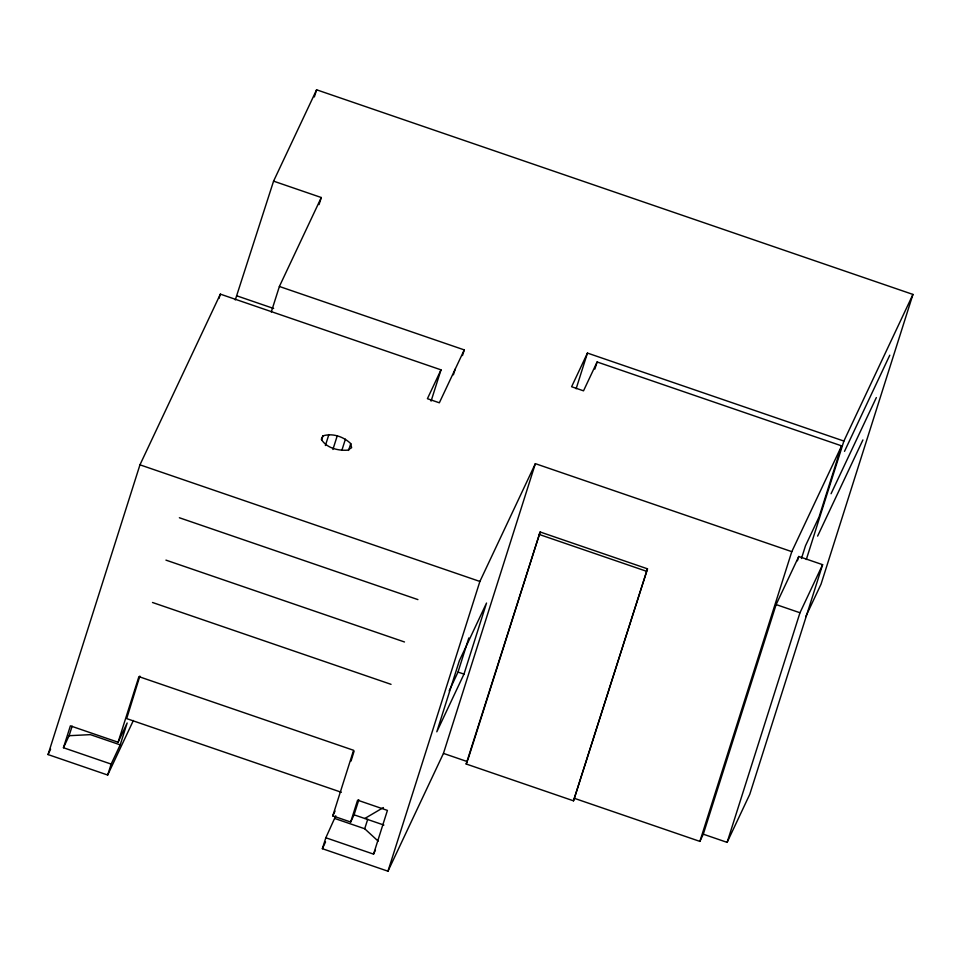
<?xml version="1.0" encoding="UTF-8"?>
<svg xmlns="http://www.w3.org/2000/svg" width="961" height="961" viewBox="0 0 961 961"><rect width="100%" height="100%" fill="white"/><g stroke="black" fill="none" stroke-linecap="round" stroke-linejoin="round"><path stroke-width="1.44" d="M139.85 676.076L126.684 718.612L341.371 792.284M351.029 761.076L354.092 751.154M133.375 720.474L107.68 775.034L48.05 754.565L139.958 464.824L220.357 294.138L441.003 369.853L431.081 401.121M111.152 764.091L63.45 747.73L70.381 725.855L118.095 742.228L127.152 722.996L120.209 744.859L111.152 764.091L107.68 775.034M63.45 747.73L69.108 735.706L72.147 726.144M219 298.403L220.357 294.138M235.289 299.928L273.573 181.149L316.601 89.793L912.95 294.426L821.042 584.168L805.69 616.758M314.331 96.941L316.601 89.793M118.095 742.228L138.901 676.628L353.588 750.289L332.77 815.889L350.669 822.027L354.068 814.82L358.837 799.78M271.29 311.977L279.387 286.474L321.286 197.522L273.573 181.149M319.028 204.609L321.286 197.522M321.623 439.994L322.92 435.886C332.626 432.822 343.63 436.714 350.753 443.61L351.606 447.706L347.666 450.168C338.056 450.841 326.536 448.078 321.31 439.309L322.92 435.886M325.395 445.52L328.866 434.588M332.902 449.484L337.239 435.813M341.936 450.108L345.407 439.177M348.591 450.445L350.753 443.61M453.4 374.802L455.202 369.132M462.457 355.57L464.259 349.9L279.387 286.474M912.95 294.426L843.878 441.063L587.447 353.071L571.603 386.73L583.519 390.827L597.117 361.973L841.62 445.868L791.792 551.65L535.361 463.658L443.453 753.4L387.968 871.207L322.367 848.695L325.839 837.764L335.761 815.793M350.669 822.027L357.6 800.165L387.415 810.399L373.553 854.125L325.839 837.764M378.178 841.151L364.712 828.754L367.751 819.192M387.968 871.207L479.887 581.453L535.361 463.658M449.171 690.851L458.013 672.075L468.836 637.96M463.983 674.117L486.53 603.052L459.346 660.748L436.811 731.814L463.983 674.117L458.013 672.075M576.132 388.761L587.447 353.071M466.169 763.995L540.142 531.986L647.486 568.816L573.513 800.825L466.169 763.995L467.31 761.592L443.453 753.4M467.755 760.163L540.142 531.986M594.859 369.084L597.117 361.973M573.513 800.825L647.486 568.816M574.654 798.423L699.884 841.392L791.792 551.65M703.284 834.184L776.116 604.577L798.759 556.491L822.616 564.672L749.784 794.291L727.129 842.365L703.284 834.184L699.884 841.392M797.402 560.768L798.759 556.491M801.45 558.485L805.486 545.788L819.072 516.946L841.62 445.868M806.303 559.53L843.878 441.063M727.129 842.365L799.972 612.758L822.616 564.672M48.05 754.565L50.597 749.16M441.003 369.853L427.417 398.695L439.345 402.791L464.259 349.9M332.77 815.889L335.041 811.084M322.367 848.695L325.539 841.968M373.553 854.125L375.439 850.125M844.503 451.358L889.79 355.198M831.061 493.726L876.348 397.566M817.619 536.094L862.906 439.934M364.796 818.496L383.379 807.564M69.108 735.706L90.394 734.636L120.209 744.859M237.151 295.952L273.633 308.469M776.116 604.577L799.972 612.758M539.013 534.388L646.357 571.218M139.958 464.824L479.887 581.453M179.383 517.751L417.915 599.604M165.941 560.119L404.485 641.972M152.499 602.487L391.043 684.34M354.068 814.82L383.883 825.055M334.896 818.532L364.712 828.754"/></g></svg>
